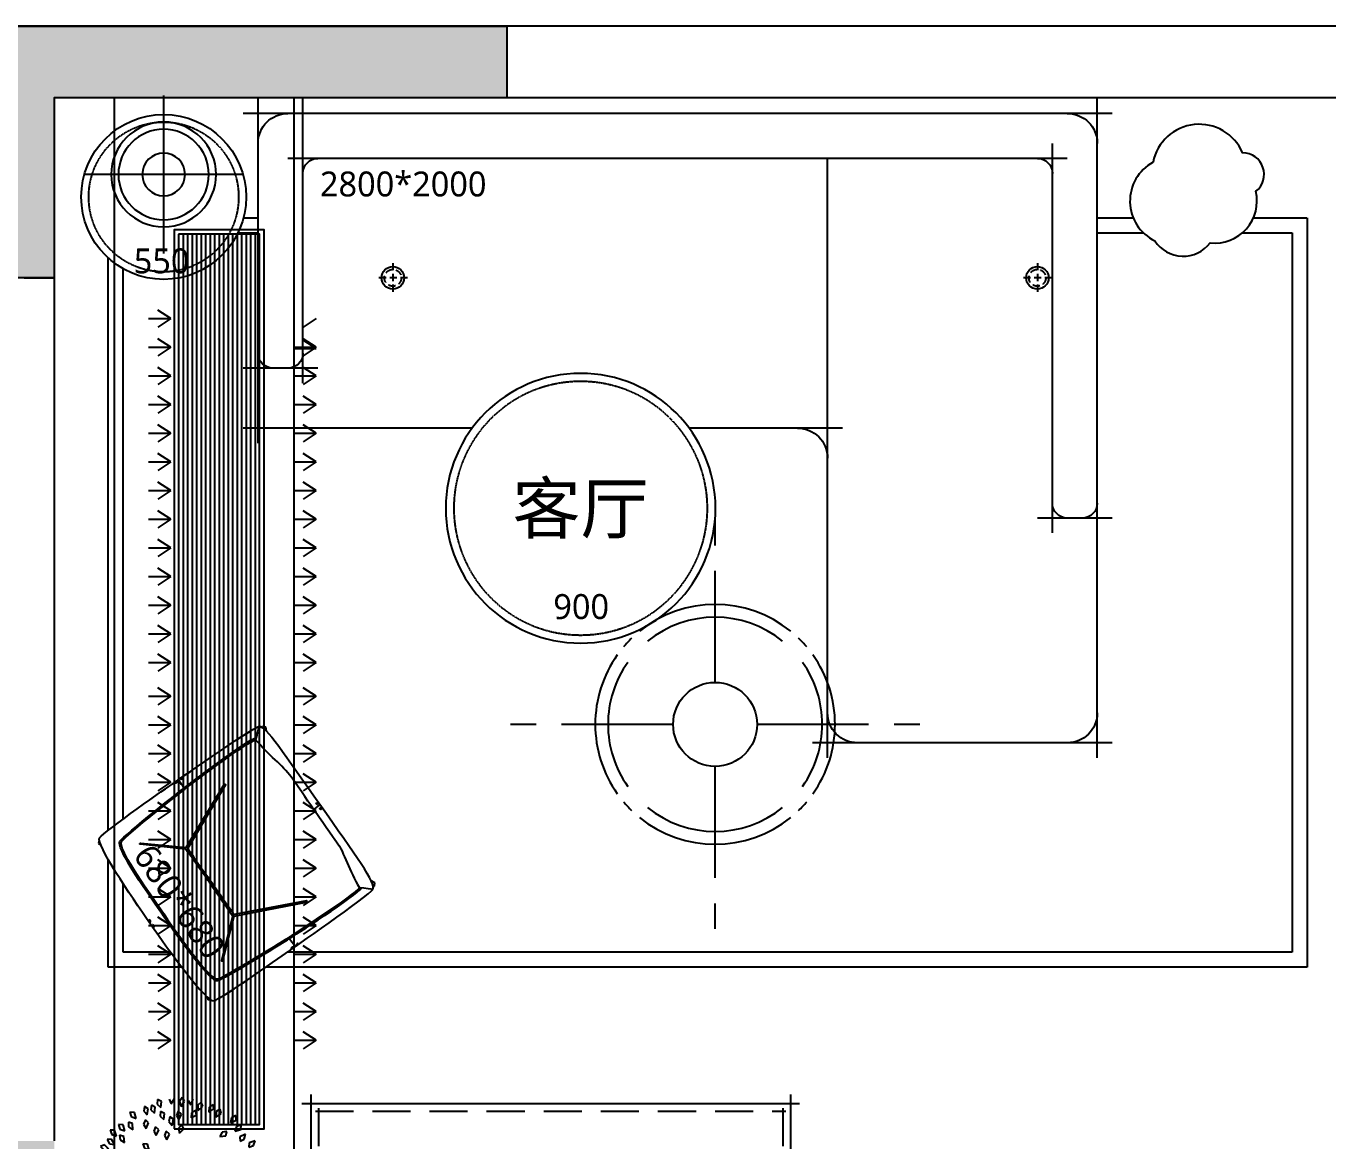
# Model space of a CAD drawing. Header units: millimetres. Extents: x -18923 to 87021, y -73077 to -1985.
# Drawn here: x 38638 to 42981, y -25950 to -22230 of the extents above; entities that cross this region are included whole.
import ezdxf

# ---------------------------------------------------------------- set-up
doc = ezdxf.new("R2010")
doc.units = ezdxf.units.MM
doc.header["$LTSCALE"] = 10
for name, pattern in [('DASH', [0.35, 0.25, -0.1]), ('DASHED', [19.05, 12.7, -6.35]), ('HIDDEN', [9.525, 6.35, -3.175])]:
    doc.linetypes.add(name, pattern=pattern)
for name, color, linetype in [('1结构-填充-剪力墙', 251, 'Continuous'), ('1结构-墙体', 7, 'Continuous'), ('2平面-家具-活动', 133, 'Continuous'), ('2平面-家具-细线', 8, 'Continuous'), ('3天花-吊顶', 133, 'Continuous'), ('3天花-吊顶-细线', 8, 'Continuous'), ('4地面-铺装', 133, 'Continuous'), ('5', 8, 'Continuous'), ('DISEGNO', 7, 'Continuous'), ('平面-文字', 255, 'Continuous'), ('灯具-天+墙', 50, 'Continuous'), ('陈设-植栽', 124, 'Continuous')]:
    doc.layers.add(name, color=color, linetype=linetype)
doc.styles.add('图框－雅黑', font='')
doc.styles.get('图框－雅黑').set_extended_font_data('Microsoft YaHei')

# ---------------------------------------------------------------- blocks, each defined once
blk = doc.blocks.new('A$C11F9675F')
at = {"layer": '灯具-天+墙', "color": 8, "ltscale": 0.9}
for p, q in [((0, 2.798), (0, 3.198)), ((0, 2.798), (0, 3.198)), ((0, 2.798), (0, 3.198)), ((0, 0.656), (0, 2.399)), ((0, 0.656), (0, 2.399)), ((0, 0.656), (0, 2.399)), ((-2.798, 0), (-3.198, 0)), ((-2.798, 0), (-3.198, 0)), ((-0.656, 0), (-2.399, 0)), ((-0.656, 0), (-2.399, 0)), ((-0.656, 0), (-2.399, 0)), ((2.399, 0), (0.656, 0)), ((2.399, 0), (0.656, 0)), ((2.399, 0), (0.656, 0)), ((3.198, 0), (2.798, 0)), ((3.198, 0), (2.798, 0)), ((0, -2.399), (0, -0.656)), ((0, -2.399), (0, -0.656)), ((0, -2.399), (0, -0.656)), ((0, -3.198), (0, -2.798)), ((0, -3.198), (0, -2.798))]:
    blk.add_line(p, q, dxfattribs=at)
blk.add_circle((0, 0), 0.656, dxfattribs=at)
blk.add_circle((0, 0), 0.656, dxfattribs=at)
at = {"layer": '灯具-天+墙', "ltscale": 0.9}
for start, end in [(50.9142, 129.0858), (50.9142, 129.0858), (50.9142, 129.0858), (134.1058, 139.8036), (134.1058, 139.8036), (134.1058, 139.8036), (40.1964, 45.8942), (40.1964, 45.8942), (40.1964, 45.8942), (144.6425, 180), (144.6425, 180), (144.6425, 180), (0, 35.3575), (0, 35.3575), (0, 35.3575), (180, 215.3575), (180, 215.3575), (180, 215.3575), (324.6425, 0), (324.6425, 0), (324.6425, 0), (324.6425, 0), (324.6425, 0), (220.1964, 225.8942), (220.1964, 225.8942), (220.1964, 225.8942), (314.1058, 319.8036), (314.1058, 319.8036), (314.1058, 319.8036), (230.9142, 309.0858), (230.9142, 309.0858), (230.9142, 309.0858)]:
    blk.add_arc((0, 0), 1.874, start, end, dxfattribs=at)
at = {"layer": '灯具-天+墙', "color": 8, "ltscale": 0.9}
for start, end in [(50.9142, 129.0858), (144.6425, 180), (0, 35.3575), (180, 215.3575), (324.6425, 0), (230.9142, 309.0858)]:
    blk.add_arc((0, 0), 1.674, start, end, dxfattribs=at)
blk = doc.blocks.new('sdgsdfg')
at = {"color": 8, "linetype": 'HIDDEN', "ltscale": 0.5}
for p, q in [((2642441.6, -154029.9), (2642441.6, -153899.9)), ((2642376.6, -153964.9), (2642506.6, -153964.9))]:
    blk.add_line(p, q, dxfattribs=at)
blk.add_circle((2642441.6, -153964.9), 50)
blk.add_circle((2642441.6, -153964.9), 37.5, dxfattribs=at)
blk.add_circle((2642441.6, -153964.9), 37.5, dxfattribs=at)
blk = doc.blocks.new('block 1038')
at = {"layer": 'DISEGNO', "color": 250, "lineweight": 35, "true_color": 0x19161a}
blk.add_open_spline([(-275.51, 351.4), (-275.51, 351.28), (-275.72, 351.18), (-275.97, 351.18), (-275.97, 351.18), (-275.97, 351.18), (-275.97, 351.18), (-276.23, 351.18), (-276.44, 351.28), (-276.44, 351.4), (-276.44, 351.4), (-276.44, 351.4), (-276.44, 351.4), (-276.44, 351.52), (-276.23, 351.62), (-275.97, 351.62), (-275.97, 351.62), (-275.97, 351.62), (-275.97, 351.62), (-275.72, 351.62), (-275.51, 351.52), (-275.51, 351.4)], degree=3, knots=[0, 0, 0, 0, 1, 1, 1, 2, 2, 2, 3, 3, 3, 4, 4, 4, 5, 5, 5, 6, 6, 6, 7, 7, 7, 7], dxfattribs=at)
blk = doc.blocks.new('block 1039')
at = {"layer": 'DISEGNO', "color": 250, "lineweight": 35, "true_color": 0x19161a}
blk.add_open_spline([(-272.69, 351.4), (-272.69, 351.28), (-272.9, 351.18), (-273.16, 351.18), (-273.16, 351.18), (-273.16, 351.18), (-273.16, 351.18), (-273.41, 351.18), (-273.62, 351.28), (-273.62, 351.4), (-273.62, 351.4), (-273.62, 351.4), (-273.62, 351.4), (-273.62, 351.52), (-273.41, 351.62), (-273.16, 351.62), (-273.16, 351.62), (-273.16, 351.62), (-273.16, 351.62), (-272.9, 351.62), (-272.69, 351.52), (-272.69, 351.4)], degree=3, knots=[0, 0, 0, 0, 1, 1, 1, 2, 2, 2, 3, 3, 3, 4, 4, 4, 5, 5, 5, 6, 6, 6, 7, 7, 7, 7], dxfattribs=at)
blk = doc.blocks.new('block 1037')
at = {"layer": 'DISEGNO'}
for name in ['block 1038', 'block 1039']:
    blk.add_blockref(name, (0, 0), dxfattribs=at)
blk = doc.blocks.new('PoltronaCarmelP')
for p, q in [((214868.3, 8612.6), (214878.9, 8623.2)), ((214878.9, 8623.2), (214888.5, 8618.5)), ((215721.2, 8623.2), (215711.5, 8618.5)), ((215731.8, 8612.6), (215721.2, 8623.2)), ((214868.6, 8612), (214868.3, 8612.6)), ((215731.5, 8612), (215731.8, 8612.6)), ((214899.3, 7831.4), (214899.3, 7831.4)), ((215700.7, 7831.4), (215700.7, 7831.4)), ((214870.9, 7739.4), (214868.3, 7734)), ((214868.3, 7734), (214878.9, 7723.4)), ((214878.9, 7723.4), (214896.9, 7732)), ((215721.2, 7723.4), (215703.1, 7732)), ((215731.8, 7734), (215721.2, 7723.4)), ((215729.1, 7739.4), (215731.8, 7734))]:
    blk.add_line(p, q)
for points in [[(215302, 8639.7), (215145.3, 8639.7), (214872.7, 8634.6), (214860.7, 8605.5)], [(215298, 8639.7), (215454.7, 8639.7), (215727.3, 8634.6), (215739.3, 8605.5)], [(214860.7, 8605.5), (214848.8, 8576.3), (214850.1, 8209.4), (214850.1, 8209.4)], [(214860.7, 8605.5), (214860.7, 8605.5), (214860.7, 8605.5), (214860.7, 8605.5)], [(215303, 8572.1), (215142.4, 8572.1), (214936.9, 8570.6), (214924.6, 8540.6)], [(215302, 8566.1), (215145.3, 8566.1), (214941.8, 8564.6), (214929.9, 8535.4)], [(215297.1, 8572.1), (215457.7, 8572.1), (215663.2, 8570.6), (215675.4, 8540.6)], [(215298, 8566.1), (215454.7, 8566.1), (215658.2, 8564.6), (215670.2, 8535.4)], [(215739.3, 8605.5), (215739.3, 8605.5), (215739.3, 8605.5), (215739.3, 8605.5)], [(215739.3, 8605.5), (215751.3, 8576.3), (215749.9, 8209.4), (215749.9, 8209.4)], [(214924.6, 8540.6), (214912.3, 8510.8), (214894.1, 8169.7), (214894.1, 8169.7)], [(214929.9, 8535.4), (214917.9, 8506.2), (214900, 8173.4), (214900, 8173.4)], [(214924.6, 8540.6), (214924.6, 8540.6), (214924.6, 8540.6), (214924.6, 8540.6)], [(214929.9, 8535.4), (214929.9, 8535.4), (214929.9, 8535.4), (214929.9, 8535.4)], [(215670.2, 8535.4), (215670.2, 8535.4), (215670.2, 8535.4), (215670.2, 8535.4)], [(215670.2, 8535.4), (215682.2, 8506.2), (215700, 8173.4), (215700, 8173.4)], [(215675.4, 8540.6), (215675.4, 8540.6), (215675.4, 8540.6), (215675.4, 8540.6)], [(215675.4, 8540.6), (215687.7, 8510.8), (215706, 8169.7), (215706, 8169.7)], [(214983.6, 8473.6), (214982.2, 8471.1), (214983.6, 8469.7), (214983.6, 8469.7)], [(214986.6, 8475.2), (214986.6, 8475.2), (214985, 8476.2), (214983.6, 8473.6)], [(214983.6, 8473.6), (214983.6, 8473.6), (214983.6, 8473.6), (214983.6, 8473.6)], [(214983.6, 8469.7), (214983.6, 8469.7), (214983.6, 8469.7), (214983.6, 8469.7)], [(214983.6, 8469.7), (214983.6, 8469.7), (214983.6, 8469.7), (214983.6, 8469.7)], [(214983.6, 8469.7), (214983.6, 8469.7), (214983.6, 8469.7), (214983.6, 8469.7)], [(214986.6, 8475.2), (214986.6, 8475.2), (214986.6, 8475.2), (214986.6, 8475.2)], [(214850.1, 8209.4), (214850.1, 8209.4), (214848.8, 7777.3), (214860.7, 7748.1)], [(214850.1, 8209.4), (214850.1, 8209.4), (214850.1, 8209.4), (214850.1, 8209.4)], [(214900, 8173.6), (214894.8, 8173.4), (214855.5, 8173.2), (214850.1, 8172.9)], [(214853.7, 8192.3), (214852.4, 8192.3), (214851.5, 8190.2), (214851.5, 8187.6)], [(214851.5, 8187.6), (214851.5, 8187.6), (214851.5, 8187.6), (214851.5, 8187.6)], [(214851.5, 8187.6), (214851.5, 8185.1), (214852.4, 8183), (214853.7, 8183)], [(214853.7, 8164.1), (214852.4, 8164.1), (214851.5, 8162), (214851.5, 8159.5)], [(214855.9, 8187.6), (214855.9, 8190.2), (214854.9, 8192.3), (214853.7, 8192.3)], [(214853.7, 8192.3), (214853.7, 8192.3), (214853.7, 8192.3), (214853.7, 8192.3)], [(214853.7, 8183), (214854.9, 8183), (214855.9, 8185.1), (214855.9, 8187.6)], [(214855.9, 8159.5), (214855.9, 8162), (214854.9, 8164.1), (214853.7, 8164.1)], [(214853.7, 8164.1), (214853.7, 8164.1), (214853.7, 8164.1), (214853.7, 8164.1)], [(214855.9, 8187.6), (214855.9, 8187.6), (214855.9, 8187.6), (214855.9, 8187.6)], [(214894.1, 8169.7), (214894.1, 8169.7), (214879.7, 7813.1), (214895, 7786.2)], [(214900, 8173.4), (214900, 8173.4), (214886, 7818.5), (214900.9, 7792.3)], [(214894.1, 8169.7), (214894.1, 8169.7), (214894.1, 8169.7), (214894.1, 8169.7)], [(214900, 8173.4), (214900, 8173.4), (214900, 8173.4), (214900, 8173.4)], [(215700, 8173.4), (215700, 8173.4), (215714, 7818.5), (215699.1, 7792.3)], [(215700, 8173.4), (215700, 8173.4), (215700, 8173.4), (215700, 8173.4)], [(215700.1, 8173.6), (215705.3, 8173.4), (215744.6, 8173.2), (215750, 8172.9)], [(215706, 8169.7), (215706, 8169.7), (215720.4, 7813.1), (215705.1, 7786.2)], [(215706, 8169.7), (215706, 8169.7), (215706, 8169.7), (215706, 8169.7)], [(215749.9, 8209.4), (215749.9, 8209.4), (215751.3, 7777.3), (215739.3, 7748.1)], [(215744.2, 8187.6), (215744.2, 8190.2), (215745.2, 8192.3), (215746.4, 8192.3)], [(215746.4, 8183), (215745.2, 8183), (215744.2, 8185.1), (215744.2, 8187.6)], [(215744.2, 8187.6), (215744.2, 8187.6), (215744.2, 8187.6), (215744.2, 8187.6)], [(215744.2, 8159.5), (215744.2, 8162), (215745.2, 8164.1), (215746.4, 8164.1)], [(215746.4, 8192.3), (215746.4, 8192.3), (215746.4, 8192.3), (215746.4, 8192.3)], [(215746.4, 8192.3), (215747.6, 8192.3), (215748.6, 8190.2), (215748.6, 8187.6)], [(215748.6, 8187.6), (215748.6, 8185.1), (215747.6, 8183), (215746.4, 8183)], [(215746.4, 8164.1), (215746.4, 8164.1), (215746.4, 8164.1), (215746.4, 8164.1)], [(215746.4, 8164.1), (215747.6, 8164.1), (215748.6, 8162), (215748.6, 8159.5)], [(215748.6, 8187.6), (215748.6, 8187.6), (215748.6, 8187.6), (215748.6, 8187.6)], [(215749.9, 8209.4), (215749.9, 8209.4), (215749.9, 8209.4), (215749.9, 8209.4)], [(214851.5, 8159.5), (214851.5, 8159.5), (214851.5, 8159.5), (214851.5, 8159.5)], [(214851.5, 8159.5), (214851.5, 8156.9), (214852.4, 8154.9), (214853.7, 8154.9)], [(214853.7, 8154.9), (214854.9, 8154.9), (214855.9, 8156.9), (214855.9, 8159.5)], [(214855.9, 8159.5), (214855.9, 8159.5), (214855.9, 8159.5), (214855.9, 8159.5)], [(215746.4, 8154.9), (215745.2, 8154.9), (215744.2, 8156.9), (215744.2, 8159.5)], [(215744.2, 8159.5), (215744.2, 8159.5), (215744.2, 8159.5), (215744.2, 8159.5)], [(215748.6, 8159.5), (215748.6, 8156.9), (215747.6, 8154.9), (215746.4, 8154.9)], [(215748.6, 8159.5), (215748.6, 8159.5), (215748.6, 8159.5), (215748.6, 8159.5)], [(214982.8, 8019.8), (214982.8, 8019.8), (214981.7, 8017.6), (214983.5, 8015.8)], [(214982.8, 8019.8), (214982.8, 8019.8), (214982.8, 8019.8), (214982.8, 8019.8)], [(214983.5, 8015.8), (214985.4, 8014), (214987.2, 8016.1), (214987.2, 8016.1)], [(214983.5, 8015.8), (214983.5, 8015.8), (214983.5, 8015.8), (214983.5, 8015.8)], [(214987.2, 8016.1), (214987.2, 8016.1), (214987.2, 8016.1), (214987.2, 8016.1)], [(214861.8, 7749.1), (214861.8, 7749.1), (214883.8, 7772.4), (214900.9, 7792.3)], [(215125.4, 7758.2), (215064.5, 7758.2), (214986.4, 7785.6), (214900.9, 7792.3)], [(215474.6, 7758.2), (215535.6, 7758.2), (215613.6, 7785.6), (215699.1, 7792.3)], [(215738.2, 7749.1), (215738.2, 7749.1), (215716.2, 7772.4), (215699.1, 7792.3)], [(214860.7, 7748.1), (214860.7, 7748.1), (214860.7, 7748.1), (214860.7, 7748.1)], [(214860.7, 7748.1), (214872.7, 7718.9), (215026.7, 7724.5), (215302, 7724.5)], [(215293.5, 7758.7), (215258.3, 7758.7), (215147.6, 7758.2), (215125.4, 7758.2)], [(215125.4, 7758.2), (215125.4, 7758.2), (215125.4, 7758.2), (215125.4, 7758.2)], [(215280, 7732.2), (215280, 7733.5), (215282.1, 7734.5), (215284.7, 7734.5)], [(215284.7, 7730), (215282.1, 7730), (215280, 7731), (215280, 7732.2)], [(215280, 7732.2), (215280, 7732.2), (215280, 7732.2), (215280, 7732.2)], [(215284.7, 7734.5), (215284.7, 7734.5), (215284.7, 7734.5), (215284.7, 7734.5)], [(215284.7, 7734.5), (215287.2, 7734.5), (215289.3, 7733.5), (215289.3, 7732.2)], [(215289.3, 7732.2), (215289.3, 7731), (215287.2, 7730), (215284.7, 7730)], [(215284.7, 7730), (215284.7, 7730), (215284.7, 7730), (215284.7, 7730)], [(215739.3, 7748.1), (215727.3, 7718.9), (215573.4, 7724.5), (215298, 7724.5)], [(215300.2, 7728), (215302, 7734.5), (215299.1, 7758.8), (215299.1, 7758.8)], [(215299.1, 7758.8), (215299.1, 7758.8), (215299.1, 7758.8), (215299.1, 7758.8)], [(215306.5, 7758.7), (215341.7, 7758.7), (215452.5, 7758.2), (215474.6, 7758.2)], [(215308.2, 7732.2), (215308.2, 7733.5), (215310.2, 7734.5), (215312.8, 7734.5)], [(215312.8, 7730), (215310.2, 7730), (215308.2, 7731), (215308.2, 7732.2)], [(215308.2, 7732.2), (215308.2, 7732.2), (215308.2, 7732.2), (215308.2, 7732.2)], [(215312.8, 7734.5), (215312.8, 7734.5), (215312.8, 7734.5), (215312.8, 7734.5)], [(215312.8, 7734.5), (215315.4, 7734.5), (215317.4, 7733.5), (215317.4, 7732.2)], [(215317.4, 7732.2), (215317.4, 7731), (215315.4, 7730), (215312.8, 7730)], [(215312.8, 7730), (215312.8, 7730), (215312.8, 7730), (215312.8, 7730)], [(215474.6, 7758.2), (215474.6, 7758.2), (215474.6, 7758.2), (215474.6, 7758.2)], [(215739.3, 7748.1), (215739.3, 7748.1), (215739.3, 7748.1), (215739.3, 7748.1)]]:
    blk.add_open_spline(points, degree=3)
at = {"color": 8}
for points in [[(214983.6, 8469.7), (214983.6, 8469.7), (215114.6, 8316.6), (215114.6, 8316.6)], [(215117.9, 8324), (215117.9, 8324), (214986.6, 8475.2), (214986.6, 8475.2)], [(215482.1, 8324), (215482.1, 8324), (215613.4, 8475.2), (215613.4, 8475.2)], [(215616.5, 8469.7), (215616.5, 8469.7), (215485.4, 8316.6), (215485.4, 8316.6)], [(215613.4, 8475.2), (215613.4, 8475.2), (215615, 8476.2), (215616.5, 8473.6)], [(215613.4, 8475.2), (215613.4, 8475.2), (215613.4, 8475.2), (215613.4, 8475.2)], [(215616.5, 8473.6), (215616.5, 8473.6), (215616.5, 8473.6), (215616.5, 8473.6)], [(215616.5, 8473.6), (215617.9, 8471.1), (215616.5, 8469.7), (215616.5, 8469.7)], [(215616.5, 8469.7), (215616.5, 8469.7), (215616.5, 8469.7), (215616.5, 8469.7)], [(215616.5, 8469.7), (215616.5, 8469.7), (215616.5, 8469.7), (215616.5, 8469.7)], [(215616.5, 8469.7), (215616.5, 8469.7), (215616.5, 8469.7), (215616.5, 8469.7)], [(215114.6, 8316.6), (215114.6, 8316.6), (214982.8, 8019.8), (214982.8, 8019.8)], [(214987.2, 8016.1), (214987.2, 8016.1), (215121.4, 8313.1), (215121.4, 8313.1)], [(215114.6, 8316.6), (215114.6, 8316.6), (215114.6, 8316.6), (215114.6, 8316.6)], [(215169.1, 8321.3), (215136.8, 8321.3), (215117.9, 8324), (215117.9, 8324)], [(215117.9, 8324), (215117.9, 8324), (215117.9, 8324), (215117.9, 8324)], [(215121.4, 8313.1), (215121.4, 8313.1), (215137.9, 8314), (215169.9, 8314)], [(215121.4, 8313.1), (215121.4, 8313.1), (215121.4, 8313.1), (215121.4, 8313.1)], [(215300, 8320.4), (215280.2, 8320.4), (215202.2, 8321.3), (215169.1, 8321.3)], [(215169.1, 8321.3), (215169.1, 8321.3), (215169.1, 8321.3), (215169.1, 8321.3)], [(215169.9, 8314), (215169.9, 8314), (215169.9, 8314), (215169.9, 8314)], [(215169.9, 8314), (215202.9, 8314), (215280.3, 8313.1), (215300, 8313.1)], [(215300, 8320.4), (215319.8, 8320.4), (215397.9, 8321.3), (215431, 8321.3)], [(215430.1, 8314), (215397.2, 8314), (215319.7, 8313.1), (215300, 8313.1)], [(215478.6, 8313.1), (215478.6, 8313.1), (215462.1, 8314), (215430.1, 8314)], [(215430.1, 8314), (215430.1, 8314), (215430.1, 8314), (215430.1, 8314)], [(215431, 8321.3), (215463.2, 8321.3), (215482.1, 8324), (215482.1, 8324)], [(215431, 8321.3), (215431, 8321.3), (215431, 8321.3), (215431, 8321.3)], [(215612.9, 8016.1), (215612.9, 8016.1), (215478.6, 8313.1), (215478.6, 8313.1)], [(215478.6, 8313.1), (215478.6, 8313.1), (215478.6, 8313.1), (215478.6, 8313.1)], [(215482.1, 8324), (215482.1, 8324), (215482.1, 8324), (215482.1, 8324)], [(215485.4, 8316.6), (215485.4, 8316.6), (215485.4, 8316.6), (215485.4, 8316.6)], [(215485.4, 8316.6), (215485.4, 8316.6), (215617.2, 8019.8), (215617.2, 8019.8)], [(215616.5, 8015.8), (215614.7, 8014), (215612.9, 8016.1), (215612.9, 8016.1)], [(215612.9, 8016.1), (215612.9, 8016.1), (215612.9, 8016.1), (215612.9, 8016.1)], [(215617.2, 8019.8), (215617.2, 8019.8), (215618.3, 8017.6), (215616.5, 8015.8)], [(215616.5, 8015.8), (215616.5, 8015.8), (215616.5, 8015.8), (215616.5, 8015.8)], [(215617.2, 8019.8), (215617.2, 8019.8), (215617.2, 8019.8), (215617.2, 8019.8)]]:
    blk.add_open_spline(points, degree=3, dxfattribs=at)
at = {"ltscale": 300, "xscale": 10, "yscale": 10, "zscale": 10}
blk.add_blockref('block 1037', (218044.4, 5121.2), dxfattribs=at)
blk = doc.blocks.new('A$C24CC7E89')
at = {"layer": '2平面-家具-活动'}
for p, q in [((0, -2150), (0, 50)), ((2650, -900), (2650, 50)), ((2800, -1100), (2800, 50)), ((-50, 0), (2850, 0)), ((150, -1400), (150, -100)), ((100, -150), (2700, -150)), ((900, -2150), (900, -150)), ((2600, -850), (2850, -850)), ((850, -1050), (1361.8, -1050)), ((2085.6, -1050), (2850, -1050)), ((-50, -1350), (200, -1350)), ((-50, -2100), (950, -2100))]:
    blk.add_line(p, q, dxfattribs=at)
blk.add_circle((1723.7, -1317.4), 450, dxfattribs=at)
for centre, radius, start, end in [((100, -100), 100, 90, 180), ((2700, -100), 100, 0, 90), ((200, -200), 50, 90, 180), ((2600, -200), 50, 0, 90), ((2700, -800), 50, 180, 270), ((2750, -800), 50, 270, 0), ((1000, -1150), 100, 90, 180), ((50, -1300), 50, 180, 270), ((100, -1300), 50, 270, 0), ((100, -2000), 100, 180, 270), ((800, -2000), 100, 270, 0)]:
    blk.add_arc(centre, radius, start, end, dxfattribs=at)
at = {"layer": '2平面-家具-细线', "color": 8, "linetype": 'DASH', "ltscale": 0.5}
blk.add_circle((1723.7, -1317.4), 423, dxfattribs=at)
blk = doc.blocks.new('*U722')
for p, q in [((-800, 530), (-800, -30)), ((800, 530), (800, -30)), ((-830, 500), (830, 500)), ((830, 0), (-830, 0))]:
    blk.add_line(p, q)
at = {"color": 8, "linetype": 'DASHED'}
for p, q in [((-775, 485), (-775, 15)), ((775, 485), (775, 15)), ((-785, 475), (785, 475)), ((785, 25), (-785, 25))]:
    blk.add_line(p, q, dxfattribs=at)
blk = doc.blocks.new('df')
at = {"color": 8, "linetype": 'DASH', "ltscale": 400}
for p, q in [((137444.6, 23361.8), (137444.6, 23715.5)), ((137444.6, 23361.8), (137444.6, 23715.5)), ((137267.7, 23538.7), (137621.4, 23538.7))]:
    blk.add_line(p, q, dxfattribs=at)
at = {"ltscale": 300}
for radius in [117.2, 101.1, 47.9]:
    blk.add_circle((137444.6, 23538.7), radius, dxfattribs=at)
at = {"layer": '5', "linetype": 'DASH', "ltscale": 400}
blk.add_line((137267.7, 23538.7), (137621.4, 23538.7), dxfattribs=at)
at = {"layer": '5', "ltscale": 300}
blk.add_circle((137444.6, 23538.7), 101.1, dxfattribs=at)
blk = doc.blocks.new('A$C3EE33120')
for p, q in [((296.6, 694.4), (295, 675.3)), ((312.5, 686.4), (296.6, 694.4)), ((310.1, 661.7), (312.5, 686.4)), ((377.2, 692.5), (372.9, 673.9)), ((391.7, 682.4), (377.2, 692.5)), ((386, 658.3), (391.7, 682.4)), ((431.6, 680.3), (416.6, 668.3)), ((436.7, 663.3), (431.6, 680.3)), ((207.4, 645.4), (189.7, 646.6)), ((189.7, 646.6), (195.7, 628.4)), ((195.7, 628.4), (215, 621.9)), ((215, 621.9), (207.4, 645.4)), ((245.6, 641.1), (227.9, 642)), ((227.9, 642), (234.1, 623.9)), ((253.4, 617.6), (245.6, 641.1)), ((275.1, 664.7), (258.5, 671.1)), ((258.5, 671.1), (258.8, 651.9)), ((258.8, 651.9), (275.2, 639.9)), ((275.2, 639.9), (275.1, 664.7)), ((297.8, 642.7), (294.8, 618.2)), ((295, 675.3), (310.1, 661.7)), ((312.5, 628.7), (297.8, 642.7)), ((310.4, 609.7), (312.5, 628.7)), ((340.5, 665.6), (334.9, 647.3)), ((334.9, 647.3), (346.8, 630.8)), ((354.3, 654.4), (340.5, 665.6)), ((346.8, 630.8), (354.3, 654.4)), ((372.9, 673.9), (386, 658.3)), ((428.1, 651.7), (416, 636.9)), ((416, 636.9), (420.7, 617.1)), ((416.6, 668.3), (417.2, 648)), ((417.2, 648), (436.7, 663.3)), ((420.7, 617.1), (436.6, 636.1)), ((436.6, 636.1), (428.1, 651.7)), ((492.3, 662.3), (478.9, 648.6)), ((478.9, 648.6), (482, 628.5)), ((482, 628.5), (499.5, 646.1)), ((499.5, 646.1), (492.3, 662.3)), ((503.3, 626.7), (500.4, 606.6)), ((520.1, 636), (503.3, 626.7)), ((522.2, 618.4), (520.1, 636)), ((135.2, 602.1), (117.6, 604.4)), ((117.6, 604.4), (122.4, 585.9)), ((122.4, 585.9), (141.1, 578.1)), ((141.1, 578.1), (135.2, 602.1)), ((164.3, 597.4), (146.6, 598.2)), ((146.6, 598.2), (152.9, 580.2)), ((152.9, 580.2), (172.2, 573.9)), ((179.6, 616.4), (162.2, 619.9)), ((162.2, 619.9), (165.8, 601.1)), ((172.2, 573.9), (164.3, 597.4)), ((165.8, 601.1), (184, 592)), ((184, 592), (179.6, 616.4)), ((209.9, 580.8), (192.9, 585.8)), ((192.9, 585.8), (194.8, 566.8)), ((212.1, 556.1), (209.9, 580.8)), ((234.1, 623.9), (253.4, 617.6)), ((257.4, 617), (240.2, 612.7)), ((240.2, 612.7), (251.4, 597.2)), ((251.4, 597.2), (271.8, 596.9)), ((271.8, 596.9), (257.4, 617)), ((294.8, 618.2), (310.4, 609.7)), ((354.8, 579.5), (350.7, 560.8)), ((369.4, 569.5), (354.8, 579.5)), ((374.8, 616.2), (365.3, 599.6)), ((365.3, 599.6), (373.3, 580.9)), ((373.3, 580.9), (385.8, 602.2)), ((385.8, 602.2), (374.8, 616.2)), ((462.5, 614.5), (447.8, 602.2)), ((447.8, 602.2), (448.8, 581.9)), ((448.8, 581.9), (468, 597.6)), ((468, 597.6), (462.5, 614.5)), ((500.4, 606.6), (522.2, 618.4)), ((519, 584.1), (508.5, 566.7)), ((538.1, 586), (519, 584.1)), ((533.1, 569), (538.1, 586)), ((540.4, 617.3), (534.3, 597.9)), ((534.3, 597.9), (557.7, 605.9)), ((558.5, 623.7), (540.4, 617.3)), ((561.8, 584.4), (554.9, 565.2)), ((557.7, 605.9), (558.5, 623.7)), ((580.1, 590), (561.8, 584.4)), ((578.6, 572.3), (580.1, 590)), ((78, 530), (60.4, 519.9)), ((95.6, 522.5), (78, 530)), ((83, 510), (95.6, 522.5)), ((108.2, 567.7), (90.5, 557.6)), ((90.5, 557.6), (113.2, 547.7)), ((125.8, 560.2), (108.2, 567.7)), ((113.2, 547.7), (125.8, 560.2)), ((143, 528.4), (149.8, 510.5)), ((160.7, 528.1), (143, 528.4)), ((169.3, 504.9), (160.7, 528.1)), ((179.6, 556.9), (161.9, 556.1)), ((161.9, 556.1), (169.9, 538.7)), ((169.9, 538.7), (189.7, 534.4)), ((189.7, 534.4), (179.6, 556.9)), ((194.8, 566.8), (212.1, 556.1)), ((283.5, 559), (266.6, 564.7)), ((266.6, 564.7), (267.8, 545.6)), ((267.8, 545.6), (284.8, 534.3)), ((284.8, 534.3), (283.5, 559)), ((350.7, 560.8), (363.9, 545.4)), ((363.9, 545.4), (369.4, 569.5)), ((457.3, 538.6), (442.9, 526.1)), ((442.9, 526.1), (444.3, 505.8)), ((444.3, 505.8), (463.1, 521.9)), ((463.1, 521.9), (457.3, 538.6)), ((508.5, 566.7), (533.1, 569)), ((554.9, 565.2), (578.6, 572.3)), ((571, 550), (559.5, 533.2)), ((559.5, 533.2), (584.2, 534.1)), ((590.1, 550.9), (571, 550)), ((584.2, 534.1), (590.1, 550.9)), ((612.3, 539), (605.2, 519.9)), ((605.2, 519.9), (629, 526.8)), ((630.6, 544.5), (612.3, 539)), ((629, 526.8), (630.6, 544.5)), ((46.4, 472), (27.7, 464.2)), ((63, 462.4), (46.4, 472)), ((75.8, 490.1), (56, 485.4)), ((56, 485.4), (74.9, 469.4)), ((60.4, 519.9), (83, 510)), ((74.9, 469.4), (90.5, 477.8)), ((90.5, 477.8), (75.8, 490.1)), ((107.1, 494.2), (87.9, 487.4)), ((87.9, 487.4), (108.4, 473.6)), ((123, 483.6), (107.1, 494.2)), ((108.4, 473.6), (123, 483.6)), ((134.8, 472.4), (115.7, 465.4)), ((150.9, 462.1), (134.8, 472.4)), ((149.8, 510.5), (169.3, 504.9)), ((198.1, 499.5), (180.3, 498.6)), ((180.3, 498.6), (188.4, 481.2)), ((188.4, 481.2), (208.3, 477)), ((208.3, 477), (198.1, 499.5)), ((266.5, 504.5), (249.4, 509.1)), ((249.4, 509.1), (251.7, 490.1)), ((251.7, 490.1), (269.3, 479.9)), ((269.3, 479.9), (266.5, 504.5)), ((330.8, 470.7), (314.2, 477)), ((314.2, 477), (314.6, 457.9)), ((331, 446), (330.8, 470.7)), ((485.3, 486.8), (478.3, 467.7)), ((478.3, 467.7), (502.1, 474.7)), ((503.7, 492.4), (485.3, 486.8)), ((502.1, 474.7), (503.7, 492.4)), ((581.7, 489.7), (564.1, 479.6)), ((564.1, 479.6), (586.8, 469.7)), ((599.4, 482.2), (581.7, 489.7)), ((586.8, 469.7), (599.4, 482.2)), ((633.9, 489.3), (619.3, 475.2)), ((619.3, 475.2), (643.8, 471.2)), ((652.9, 486.4), (633.9, 489.3)), ((643.8, 471.2), (652.9, 486.4)), ((35.2, 439.3), (17.6, 429.2)), ((17.6, 429.2), (40.3, 419.2)), ((27.7, 464.2), (48.9, 451.5)), ((52.9, 431.8), (35.2, 439.3)), ((40.3, 419.2), (52.9, 431.8)), ((48.9, 451.5), (63, 462.4)), ((115.7, 465.4), (136.4, 451.8)), ((136.4, 451.8), (150.9, 462.1)), ((219.8, 441.6), (200.4, 435.5)), ((200.4, 435.5), (220.4, 420.9)), ((235.4, 430.5), (219.8, 441.6)), ((220.4, 420.9), (235.4, 430.5)), ((314.6, 457.9), (331, 446)), ((554, 449.4), (536.4, 439.3)), ((536.4, 439.3), (559, 429.4)), ((571.6, 441.9), (554, 449.4)), ((559, 429.4), (571.6, 441.9)), ((613.7, 423.8), (600.3, 408.5)), ((632.8, 422.4), (613.7, 423.8)), ((625, 406.4), (632.8, 422.4)), ((639.5, 460.9), (625.3, 446.4)), ((625.3, 446.4), (649.8, 443)), ((658.5, 458.5), (639.5, 460.9)), ((661.9, 435.7), (648.1, 420.8)), ((648.1, 420.8), (672.7, 418)), ((649.8, 443), (658.5, 458.5)), ((680.9, 433.7), (661.9, 435.7)), ((672.7, 418), (680.9, 433.7)), ((17.6, 371.4), (0, 361.3)), ((35.2, 364), (17.6, 371.4)), ((70.5, 414.2), (52.9, 404)), ((52.9, 404), (75.6, 394.1)), ((88.1, 406.7), (70.5, 414.2)), ((75.6, 394.1), (88.1, 406.7)), ((105.8, 376.3), (88.1, 366.3)), ((88.1, 366.3), (110.7, 356.2)), ((113.2, 411.8), (95.6, 401.6)), ((95.6, 401.6), (118.3, 391.7)), ((123.4, 368.7), (105.8, 376.3)), ((110.7, 356.2), (123.4, 368.7)), ((130.8, 404.3), (113.2, 411.8)), ((118.3, 391.7), (130.8, 404.3)), ((145.8, 371.2), (130.7, 357.6)), ((164.6, 367.5), (145.8, 371.2)), ((162.1, 403.8), (151.4, 389.7)), ((151.4, 389.7), (169.8, 384.6)), ((154.9, 352.6), (164.6, 367.5)), ((185.9, 397.1), (162.1, 403.8)), ((169.8, 384.6), (185.9, 397.1)), ((203.1, 396.3), (184.9, 387.3)), ((184.9, 387.3), (206.9, 376)), ((220.2, 387.8), (203.1, 396.3)), ((206.9, 376), (220.2, 387.8)), ((248.8, 399.3), (229.5, 392.9)), ((229.5, 392.9), (249.6, 378.6)), ((264.5, 388.3), (248.8, 399.3)), ((249.6, 378.6), (264.5, 388.3)), ((536.4, 406.7), (518.7, 396.6)), ((518.7, 396.6), (541.4, 386.6)), ((554, 399.2), (536.4, 406.7)), ((541.4, 386.6), (554, 399.2)), ((592.1, 388.8), (577.1, 375.1)), ((577.1, 375.1), (601.4, 370.4)), ((610.9, 385.4), (592.1, 388.8)), ((600.3, 408.5), (625, 406.4)), ((601.4, 370.4), (610.9, 385.4)), ((682, 387), (663.1, 379.6)), ((663.1, 379.6), (684.1, 366.4)), ((0, 361.3), (22.7, 351.4)), ((22.7, 351.4), (35.2, 364)), ((40.2, 344.8), (22.7, 334.5)), ((22.7, 334.5), (45.4, 324.8)), ((36.6, 314.3), (23.8, 298.6)), ((55.8, 313.6), (36.6, 314.3)), ((57.9, 337.4), (40.2, 344.8)), ((45.4, 324.8), (57.9, 337.4)), ((48.5, 297.4), (55.8, 313.6)), ((74.6, 351), (57.1, 340.7)), ((57.1, 340.7), (79.9, 331)), ((92.3, 343.7), (74.6, 351)), ((79.9, 331), (92.3, 343.7)), ((115.6, 321), (98, 310.9)), ((133.3, 313.5), (115.6, 321)), ((120.7, 301), (133.3, 313.5)), ((130.7, 357.6), (154.9, 352.6)), ((196.3, 331.1), (178.6, 321)), ((178.6, 321), (201.3, 311.1)), ((213.9, 323.6), (196.3, 331.1)), ((201.3, 311.1), (213.9, 323.6)), ((241.6, 336.2), (224, 326.1)), ((224, 326.1), (246.7, 316.2)), ((259.3, 328.7), (241.6, 336.2)), ((246.7, 316.2), (259.3, 328.7)), ((565.7, 349.5), (545.7, 346.2)), ((545.7, 346.2), (563.4, 329)), ((563.4, 329), (579.6, 336.4)), ((579.6, 336.4), (565.7, 349.5)), ((617, 358.7), (599.4, 348.5)), ((599.4, 348.5), (622, 338.6)), ((634.6, 351.2), (617, 358.7)), ((622, 338.6), (634.6, 351.2)), ((672.3, 346.3), (653.1, 339.8)), ((653.1, 339.8), (673.4, 325.7)), ((688.2, 335.6), (672.3, 346.3)), ((673.4, 325.7), (688.2, 335.6)), ((29.8, 279.5), (18.3, 262.7)), ((18.3, 262.7), (43, 263.6)), ((23.8, 298.6), (48.5, 297.4)), ((49, 280.3), (29.8, 279.5)), ((43, 263.6), (49, 280.3)), ((70.4, 274.5), (58.5, 258.1)), ((89.6, 274.9), (70.4, 274.5)), ((83.2, 258.3), (89.6, 274.9)), ((98, 310.9), (120.7, 301)), ((135.2, 292.9), (120.7, 278.7)), ((120.7, 278.7), (145.1, 274.7)), ((154.1, 290), (135.2, 292.9)), ((145.1, 274.7), (154.1, 290)), ((219.8, 266.5), (215.4, 246.6)), ((237.2, 274.5), (219.8, 266.5)), ((238, 256.7), (237.2, 274.5)), ((268.1, 263.9), (264.8, 243.9)), ((285.1, 272.8), (268.1, 263.9)), ((286.9, 255.1), (285.1, 272.8)), ((364.4, 300.9), (354.9, 284.3)), ((354.9, 284.3), (363, 265.6)), ((363, 265.6), (375.4, 287)), ((375.4, 287), (364.4, 300.9)), ((627.4, 298), (607.1, 299.9)), ((607.1, 299.9), (619.9, 278.7)), ((619.9, 278.7), (637.4, 281.7)), ((637.4, 281.7), (627.4, 298)), ((657.5, 273.1), (637.3, 271)), ((637.3, 271), (654, 252.7)), ((670.6, 259.1), (657.5, 273.1)), ((677.3, 310.9), (659.7, 300.7)), ((659.7, 300.7), (682.4, 290.8)), ((55.3, 243.8), (42.7, 227.9)), ((42.7, 227.9), (67.5, 227.1)), ((74.5, 243.5), (55.3, 243.8)), ((71.4, 211.1), (58.3, 195.5)), ((58.5, 258.1), (83.2, 258.3)), ((67.5, 227.1), (74.5, 243.5)), ((90.5, 210), (71.4, 211.1)), ((83, 193.9), (90.5, 210)), ((101.1, 241.2), (91.2, 223.4)), ((91.2, 223.4), (115.7, 226.5)), ((120.1, 243.8), (101.1, 241.2)), ((115.7, 226.5), (120.1, 243.8)), ((215.4, 246.6), (238, 256.7)), ((223.6, 224.6), (222.5, 204.3)), ((222.5, 204.3), (243.2, 217.8)), ((239.6, 235.2), (223.6, 224.6)), ((243.2, 217.8), (239.6, 235.2)), ((264.8, 243.9), (286.9, 255.1)), ((279.6, 215.9), (273.4, 196.5)), ((297.7, 222.2), (279.6, 215.9)), ((296.8, 204.4), (297.7, 222.2)), ((630.1, 228.7), (643.8, 208.1)), ((650.4, 227.6), (630.1, 228.7)), ((643.8, 208.1), (661.2, 211.8)), ((661.2, 211.8), (650.4, 227.6)), ((654, 252.7), (670.6, 259.1)), ((65.5, 181.4), (53.3, 165.2)), ((53.3, 165.2), (78.1, 165)), ((58.3, 195.5), (83, 193.9)), ((84.7, 181.5), (65.5, 181.4)), ((78.1, 165), (84.7, 181.5)), ((105.4, 177.4), (97.1, 158.8)), ((97.1, 158.8), (121.3, 164.2)), ((124, 181.7), (105.4, 177.4)), ((121.3, 164.2), (124, 181.7)), ((157.8, 200.9), (149.3, 182.4)), ((149.3, 182.4), (173.5, 187.4)), ((176.5, 204.9), (157.8, 200.9)), ((173.5, 187.4), (176.5, 204.9)), ((280.6, 179.8), (267.6, 165.8)), ((267.6, 165.8), (271.1, 145.8)), ((271.1, 145.8), (288.1, 163.7)), ((273.4, 196.5), (296.8, 204.4)), ((288.1, 163.7), (280.6, 179.8)), ((353.1, 184.9), (342.4, 162.6)), ((342.4, 162.6), (354.5, 149.6)), ((362.6, 166.9), (353.1, 184.9)), ((354.5, 149.6), (362.6, 166.9)), ((410.3, 192.4), (393, 196.7)), ((393, 196.7), (395.8, 177.7)), ((395.8, 177.7), (413.6, 167.9)), ((413.6, 167.9), (410.3, 192.4)), ((532, 184.8), (535.8, 160.3)), ((550, 175.3), (532, 184.8)), ((535.8, 160.3), (553.1, 156.4)), ((553.1, 156.4), (550, 175.3)), ((611.9, 201.1), (624.7, 179.9)), ((632.2, 199.2), (611.9, 201.1)), ((624.7, 179.9), (642.2, 182.9)), ((642.2, 182.9), (632.2, 199.2)), ((97.1, 139.4), (88, 121.2)), ((88, 121.2), (112.4, 125.5)), ((115.9, 142.9), (97.1, 139.4)), ((112.4, 125.5), (115.9, 142.9)), ((159.9, 106.5), (143.4, 96.7)), ((150.3, 132.6), (149.1, 112.3)), ((149.1, 112.3), (169.8, 125.9)), ((166.2, 143.3), (150.3, 132.6)), ((162.6, 88.9), (159.9, 106.5)), ((169.8, 125.9), (166.2, 143.3)), ((226.3, 115.3), (211.7, 102.9)), ((231.9, 98.4), (226.3, 115.3)), ((531.8, 105), (514.1, 103.9)), ((542.2, 82.5), (531.8, 105)), ((572.9, 117.6), (554, 125.2)), ((554, 125.2), (560.2, 101.2)), ((577.8, 99.1), (572.9, 117.6)), ((587.8, 141.9), (598.6, 119.6)), ((607.8, 138.1), (587.8, 141.9)), ((598.6, 119.6), (616.3, 120.9)), ((616.3, 120.9), (607.8, 138.1)), ((143.4, 96.7), (141.1, 76.5)), ((141.1, 76.5), (162.6, 88.9)), ((194.7, 91.1), (180, 78.9)), ((180, 78.9), (180.9, 58.5)), ((180.9, 58.5), (200.1, 74.2)), ((200.1, 74.2), (194.7, 91.1)), ((211.7, 102.9), (212.9, 82.6)), ((212.9, 82.6), (231.9, 98.4)), ((244.8, 67.2), (230, 55.1)), ((230, 55.1), (230.6, 34.8)), ((250, 50.2), (244.8, 67.2)), ((300, 68.6), (286.8, 54.7)), ((286.8, 54.7), (290.2, 34.6)), ((290.2, 34.6), (307.4, 52.4)), ((307.4, 52.4), (300, 68.6)), ((403.6, 78.5), (401.5, 59.5)), ((401.5, 59.5), (416.4, 45.6)), ((419.2, 70.1), (403.6, 78.5)), ((416.4, 45.6), (419.2, 70.1)), ((473.7, 51.4), (456.3, 54.7)), ((456.3, 54.7), (460.1, 35.9)), ((507.6, 66.8), (489.9, 67.9)), ((489.9, 67.9), (496, 49.7)), ((515.2, 43.3), (507.6, 66.8)), ((514.1, 103.9), (522.3, 86.6)), ((522.3, 86.6), (542.2, 82.5)), ((560.2, 101.2), (577.8, 99.1)), ((230.6, 34.8), (250, 50.2)), ((306, 34.8), (294.3, 19.6)), ((294.3, 19.6), (299.7, 0)), ((299.7, 0), (315, 19.5)), ((315, 19.5), (306, 34.8)), ((337.8, 47), (335.3, 28)), ((335.3, 28), (349.8, 13.7)), ((353.2, 38.2), (337.8, 47)), ((349.8, 13.7), (353.2, 38.2)), ((394.2, 43.1), (390.3, 24.3)), ((390.3, 24.3), (403.7, 9)), ((409, 33.2), (394.2, 43.1)), ((403.7, 9), (409, 33.2)), ((436.4, 38.4), (433, 19.5)), ((433, 19.5), (446.8, 4.6)), ((451.5, 28.9), (436.4, 38.4)), ((446.8, 4.6), (451.5, 28.9)), ((460.1, 35.9), (478.4, 27.1)), ((478.4, 27.1), (473.7, 51.4)), ((496, 49.7), (515.2, 43.3))]:
    blk.add_line(p, q)

msp = doc.modelspace()

# ---------------------------------------------------------------- hatches: boundary and pattern name
at = {"layer": '1结构-填充-剪力墙'}
h = msp.add_hatch(color=256, dxfattribs=at)
h.dxf.hatch_style = 1
h.paths.add_polyline_path([(50736.9, -23440), (49761.9, -23440), (49761.9, -23600), (50736.9, -23600)])
h.paths.add_polyline_path([(54226.9, -28495), (54466.9, -28495), (54466.9, -29150), (52846.9, -29150), (52846.9, -28910), (54226.9, -28910)])
h.paths.add_polyline_path([(54956.9, -26320), (56466.9, -26320), (56466.9, -25765), (56706.9, -25765), (56706.9, -26550), (54956.9, -26550)])
h.paths.add_polyline_path([(56466.9, -23200), (52846.9, -23200), (52846.9, -22960), (56706.9, -22960), (56706.9, -23715), (56466.9, -23715)])
h.paths.add_polyline_path([(51336.9, -23440), (52566.9, -23440), (52566.9, -22960), (52846.9, -22960), (52846.9, -23600), (51336.9, -23600)])
h.paths.add_polyline_path([(49761.9, -25015), (50411.9, -25015), (50411.9, -23600), (50636.9, -23600), (50636.9, -25270), (49761.9, -25270)])
h.paths.add_polyline_path([(42211.9, -26350), (46146.9, -26350), (46146.9, -27020), (45911.9, -27020), (45911.9, -26590), (42451.9, -26590), (42211.9, -26590)])
h.paths.add_polyline_path([(38416.9, -28475), (38656.9, -28475), (38656.9, -28910), (40241.9, -28910), (40241.9, -29150), (38416.9, -29150)])
h.paths.add_polyline_path([(38491.9, -25950), (38731.9, -25950), (38731.9, -26350), (40241.9, -26350), (40241.9, -26590), (38491.9, -26590)])
h.paths.add_polyline_path([(38491.9, -22230), (40241.9, -22230), (40241.9, -22470), (38731.9, -22470), (38731.9, -23070), (38491.9, -23070)])
h.paths.add_polyline_path([(50026.9, -28350), (49776.9, -28350), (49776.9, -29150), (50026.9, -29150)])
h.paths.add_polyline_path([(50026.9, -26280), (49776.9, -26280), (49776.9, -26280), (49776.9, -26510), (47396.9, -26510), (47396.9, -26880), (47396.9, -27150), (47636.9, -27150), (47636.9, -26750), (49776.9, -26750), (49776.9, -27280), (50026.9, -27280)])
h.paths.add_polyline_path([(48256.9, -22230), (45911.9, -22230), (45911.9, -22685), (46146.9, -22685), (46146.9, -22485), (48141.9, -22485), (48256.9, -22485)])
h.paths.add_polyline_path([(49161.9, -23440), (48141.9, -23440), (48141.9, -23600), (49161.9, -23600)])

# ---------------------------------------------------------------- linework, layer by layer
at = {"layer": '1结构-墙体'}
for p, q in [((51146.9, -22230), (38491.9, -22230)), ((45911.9, -22470), (38731.9, -22470)), ((38731.9, -22470), (38731.9, -23070)), ((38631.9, -23070), (38731.9, -23070))]:
    msp.add_line(p, q, dxfattribs=at)
msp.add_lwpolyline([(38491.9, -22230), (40241.9, -22230), (40241.9, -22470), (38731.9, -22470), (38731.9, -23070), (38491.9, -23070)], close=True, dxfattribs=at)
at = {"layer": '2平面-家具-活动'}
msp.add_lwpolyline([(42397.8, -22684.6, 0.609058), (42403.7, -22946.6, 0.520567), (42588.8, -22953.2, 0.520567), (42740.8, -22781.5, 0.713326), (42696.8, -22652.8, 0.735933), (42397.8, -22684.6)], format="xyb", dxfattribs=at)
msp.add_circle((39097.2, -22800.3), 275, dxfattribs=at)
at = {"layer": '2平面-家具-细线', "color": 8, "linetype": 'DASH', "ltscale": 0.5}
msp.add_line((38731.9, -23070), (38731.9, -25950), dxfattribs=at)
for points in [[(39363.2, -22870), (39411.9, -22870)], [(42733, -22870), (42911.9, -22870), (42911.9, -25370), (39438.5, -25370)], [(42211.9, -22870), (42332, -22870)], [(39344.8, -22920), (39411.9, -22920)], [(42696.2, -22920), (42861.9, -22920), (42861.9, -25320), (39510.2, -25320)], [(42211.9, -22920), (42365.9, -22920)], [(38911.9, -24913.7), (38911.9, -23003.5)], [(38961.9, -24876), (38961.9, -23039.7)], [(39157.8, -25370), (38911.9, -25370), (38911.9, -25010.1)], [(39120.3, -25320), (38961.9, -25320), (38961.9, -25091.3)]]:
    msp.add_lwpolyline(points, dxfattribs=at)
msp.add_circle((39097.2, -22800.3), 250, dxfattribs=at)
at = {"layer": '3天花-吊顶'}
for p, q in [((38931.9, -22470), (38931.9, -26350)), ((39531.9, -22470), (39531.9, -26350)), ((38731.9, -23070), (38731.9, -25950))]:
    msp.add_line(p, q, dxfattribs=at)
at = {"layer": '3天花-吊顶', "color": 8, "ltscale": 30}
for p, q in [((39161.9, -22925), (39161.9, -25895)), ((39176.9, -22925), (39176.9, -25895)), ((39191.9, -22925), (39191.9, -25895)), ((39206.9, -22925), (39206.9, -25895)), ((39221.9, -22925), (39221.9, -25895)), ((39236.9, -22925), (39236.9, -25895)), ((39251.9, -22925), (39251.9, -25895)), ((39266.9, -22925), (39266.9, -25895)), ((39281.9, -22925), (39281.9, -25895)), ((39296.9, -22925), (39296.9, -25895)), ((39311.9, -22925), (39311.9, -25895)), ((39326.9, -22925), (39326.9, -25895)), ((39341.9, -22925), (39341.9, -25895)), ((39356.9, -22925), (39356.9, -25895)), ((39371.9, -22925), (39371.9, -25895)), ((39386.9, -22925), (39386.9, -25895)), ((39401.9, -22925), (39401.9, -25895))]:
    msp.add_line(p, q, dxfattribs=at)
at = {"layer": '3天花-吊顶', "ltscale": 30}
msp.add_lwpolyline([(39131.9, -25910), (39131.9, -25910), (39431.9, -25910), (39431.9, -22910), (39131.9, -22910), (39131.9, -25910)], dxfattribs=at)
msp.add_lwpolyline([(39146.9, -22925), (39146.9, -25895), (39416.9, -25895), (39416.9, -22925)], close=True, dxfattribs=at)
at = {"layer": '3天花-吊顶-细线'}
for p, q in [((39120.6, -23206), (39077.4, -23177.6)), ((39046.6, -23206), (39120.6, -23206)), ((39120.6, -23206), (39077.4, -23234.5)), ((39605.9, -23206), (39562.7, -23234.5)), ((39120.6, -23301.7), (39077.4, -23273.3)), ((39605.9, -23301.7), (39562.7, -23273.3)), ((39605.9, -23306), (39562.7, -23277.6)), ((39046.6, -23301.7), (39120.6, -23301.7)), ((39120.6, -23301.7), (39077.4, -23330.2)), ((39531.9, -23301.7), (39605.9, -23301.7)), ((39531.9, -23306), (39605.9, -23306)), ((39605.9, -23301.7), (39562.7, -23330.2)), ((39046.6, -23397.4), (39120.6, -23397.4)), ((39120.6, -23397.4), (39077.4, -23368.9)), ((39120.6, -23397.4), (39077.4, -23425.8)), ((39531.9, -23397.4), (39605.9, -23397.4)), ((39605.9, -23397.4), (39562.7, -23368.9)), ((39605.9, -23397.4), (39562.7, -23425.8)), ((39046.6, -23493), (39120.6, -23493)), ((39120.6, -23493), (39077.4, -23464.6)), ((39120.6, -23493), (39077.4, -23521.5)), ((39531.9, -23493), (39605.9, -23493)), ((39605.9, -23493), (39562.7, -23464.6)), ((39605.9, -23493), (39562.7, -23521.5)), ((39120.6, -23588.7), (39077.4, -23560.2)), ((39605.9, -23588.7), (39562.7, -23560.2)), ((39046.6, -23588.7), (39120.6, -23588.7)), ((39120.6, -23588.7), (39077.4, -23617.1)), ((39531.9, -23588.7), (39605.9, -23588.7)), ((39605.9, -23588.7), (39562.7, -23617.1)), ((39120.6, -23684.3), (39077.4, -23655.9)), ((39605.9, -23684.3), (39562.7, -23655.9)), ((39046.6, -23684.3), (39120.6, -23684.3)), ((39120.6, -23684.3), (39077.4, -23712.8)), ((39531.9, -23684.3), (39605.9, -23684.3)), ((39605.9, -23684.3), (39562.7, -23712.8)), ((39120.6, -23780), (39077.4, -23751.5)), ((39605.9, -23780), (39562.7, -23751.5)), ((39046.6, -23780), (39120.6, -23780)), ((39120.6, -23780), (39077.4, -23808.4)), ((39531.9, -23780), (39605.9, -23780)), ((39605.9, -23780), (39562.7, -23808.4)), ((39046.6, -23875.7), (39120.6, -23875.7)), ((39120.6, -23875.7), (39077.4, -23847.2)), ((39120.6, -23875.7), (39077.4, -23904.1)), ((39531.9, -23875.7), (39605.9, -23875.7)), ((39605.9, -23875.7), (39562.7, -23847.2)), ((39605.9, -23875.7), (39562.7, -23904.1)), ((39046.6, -23971.3), (39120.6, -23971.3)), ((39120.6, -23971.3), (39077.4, -23942.9)), ((39120.6, -23971.3), (39077.4, -23999.8)), ((39531.9, -23971.3), (39605.9, -23971.3)), ((39605.9, -23971.3), (39562.7, -23942.9)), ((39605.9, -23971.3), (39562.7, -23999.8)), ((39120.6, -24067), (39077.4, -24038.5)), ((39605.9, -24067), (39562.7, -24038.5)), ((39046.6, -24067), (39120.6, -24067)), ((39120.6, -24067), (39077.4, -24095.4)), ((39531.9, -24067), (39605.9, -24067)), ((39605.9, -24067), (39562.7, -24095.4)), ((39120.6, -24162.6), (39077.4, -24134.2)), ((39605.9, -24162.6), (39562.7, -24134.2)), ((39046.6, -24162.6), (39120.6, -24162.6)), ((39120.6, -24162.6), (39077.4, -24191.1)), ((39531.9, -24162.6), (39605.9, -24162.6)), ((39605.9, -24162.6), (39562.7, -24191.1)), ((39120.6, -24258.3), (39077.4, -24229.8)), ((39605.9, -24258.3), (39562.7, -24229.8)), ((39046.6, -24258.3), (39120.6, -24258.3)), ((39120.6, -24258.3), (39077.4, -24286.7)), ((39531.9, -24258.3), (39605.9, -24258.3)), ((39605.9, -24258.3), (39562.7, -24286.7)), ((39046.6, -24353.9), (39120.6, -24353.9)), ((39120.6, -24353.9), (39077.4, -24325.5)), ((39120.6, -24353.9), (39077.4, -24382.4)), ((39531.9, -24353.9), (39605.9, -24353.9)), ((39605.9, -24353.9), (39562.7, -24325.5)), ((39605.9, -24353.9), (39562.7, -24382.4)), ((39120.6, -24466.1), (39077.4, -24437.6)), ((39605.9, -24466.1), (39562.7, -24437.6)), ((39046.6, -24466.1), (39120.6, -24466.1)), ((39120.6, -24466.1), (39077.4, -24494.5)), ((39531.9, -24466.1), (39605.9, -24466.1)), ((39605.9, -24466.1), (39562.7, -24494.5)), ((39120.6, -24561.7), (39077.4, -24533.3)), ((39605.9, -24561.7), (39562.7, -24533.3)), ((39046.6, -24561.7), (39120.6, -24561.7)), ((39120.6, -24561.7), (39077.4, -24590.2)), ((39531.9, -24561.7), (39605.9, -24561.7)), ((39605.9, -24561.7), (39562.7, -24590.2)), ((39046.6, -24657.4), (39120.6, -24657.4)), ((39120.6, -24657.4), (39077.4, -24628.9)), ((39120.6, -24657.4), (39077.4, -24685.9)), ((39531.9, -24657.4), (39605.9, -24657.4)), ((39605.9, -24657.4), (39562.7, -24628.9)), ((39605.9, -24657.4), (39562.7, -24685.9)), ((39046.6, -24753.1), (39120.6, -24753.1)), ((39120.6, -24753.1), (39077.4, -24724.6)), ((39120.6, -24753.1), (39077.4, -24781.5)), ((39531.9, -24753.1), (39605.9, -24753.1)), ((39605.9, -24753.1), (39562.7, -24724.6)), ((39605.9, -24753.1), (39562.7, -24781.5)), ((39120.6, -24848.7), (39077.4, -24820.3)), ((39605.9, -24848.7), (39562.7, -24820.3)), ((39046.6, -24848.7), (39120.6, -24848.7)), ((39120.6, -24848.7), (39077.4, -24877.2)), ((39531.9, -24848.7), (39605.9, -24848.7)), ((39605.9, -24848.7), (39562.7, -24877.2)), ((39120.6, -24944.4), (39077.4, -24915.9)), ((39605.9, -24944.4), (39562.7, -24915.9)), ((39046.6, -24944.4), (39120.6, -24944.4)), ((39120.6, -24944.4), (39077.4, -24972.8)), ((39531.9, -24944.4), (39605.9, -24944.4)), ((39605.9, -24944.4), (39562.7, -24972.8)), ((39120.6, -25040), (39077.4, -25011.6)), ((39605.9, -25040), (39562.7, -25011.6)), ((39046.6, -25040), (39120.6, -25040)), ((39120.6, -25040), (39077.4, -25068.5)), ((39531.9, -25040), (39605.9, -25040)), ((39605.9, -25040), (39562.7, -25068.5)), ((39046.6, -25135.7), (39120.6, -25135.7)), ((39120.6, -25135.7), (39077.4, -25107.2)), ((39120.6, -25135.7), (39077.4, -25164.1)), ((39531.9, -25135.7), (39605.9, -25135.7)), ((39605.9, -25135.7), (39562.7, -25107.2)), ((39605.9, -25135.7), (39562.7, -25164.1)), ((39046.6, -25231.3), (39120.6, -25231.3)), ((39120.6, -25231.3), (39077.4, -25202.9)), ((39120.6, -25231.3), (39077.4, -25259.8)), ((39531.9, -25231.3), (39605.9, -25231.3)), ((39605.9, -25231.3), (39562.7, -25202.9)), ((39605.9, -25231.3), (39562.7, -25259.8)), ((39120.6, -25327), (39077.4, -25298.5)), ((39605.9, -25327), (39562.7, -25298.5)), ((39046.6, -25327), (39120.6, -25327)), ((39120.6, -25327), (39077.4, -25355.5)), ((39531.9, -25327), (39605.9, -25327)), ((39605.9, -25327), (39562.7, -25355.5)), ((39120.6, -25422.7), (39077.4, -25394.2)), ((39605.9, -25422.7), (39562.7, -25394.2)), ((39046.6, -25422.7), (39120.6, -25422.7)), ((39120.6, -25422.7), (39077.4, -25451.1)), ((39531.9, -25422.7), (39605.9, -25422.7)), ((39605.9, -25422.7), (39562.7, -25451.1)), ((39120.6, -25518.3), (39077.4, -25489.9)), ((39605.9, -25518.3), (39562.7, -25489.9)), ((39046.6, -25518.3), (39120.6, -25518.3)), ((39120.6, -25518.3), (39077.4, -25546.8)), ((39531.9, -25518.3), (39605.9, -25518.3)), ((39605.9, -25518.3), (39562.7, -25546.8)), ((39046.6, -25614), (39120.6, -25614)), ((39120.6, -25614), (39077.4, -25585.5)), ((39120.6, -25614), (39077.4, -25642.4)), ((39531.9, -25614), (39605.9, -25614)), ((39605.9, -25614), (39562.7, -25585.5)), ((39605.9, -25614), (39562.7, -25642.4))]:
    msp.add_line(p, q, dxfattribs=at)
at = {"layer": '4地面-铺装'}
msp.add_line((38731.9, -23070), (38731.9, -25950), dxfattribs=at)

# ---------------------------------------------------------------- block references
at = {"layer": '2平面-家具-活动', "extrusion": (0, 0, -1), "xscale": 1.492663972545415, "yscale": 1.492663972545415, "zscale": -1.492663972720542, "rotation": 270}
msp.add_blockref('df', (-74232.5, 182433.3), dxfattribs=at)
at = {"layer": '2平面-家具-活动', "xscale": -1}
msp.add_blockref('A$C24CC7E89', (42211.9, -22521.5), dxfattribs=at)
at = {"layer": '2平面-家具-活动', "xscale": 0.7555555555873209, "yscale": 0.7555555555873209, "zscale": 0.7555555555847648, "rotation": 125.0000000003826}
msp.add_blockref('PoltronaCarmelP', (137704.1, -154733.7), dxfattribs=at)
at = {"layer": '2平面-家具-活动'}
msp.add_blockref('*U722', (40388.2, -26325.2), dxfattribs=at)
at = {"layer": '灯具-天+墙', "color": 133, "xscale": 0.7500000000163712, "yscale": 0.7500000000163712, "zscale": 0.7500000000163712, "rotation": 180}
for p in [(2021693.1, -138543.7), (2023843.1, -138543.7)]:
    msp.add_blockref('sdgsdfg', p, dxfattribs=at)
at = {"layer": '灯具-天+墙', "xscale": 213.4851062978512, "yscale": 213.4851062978512, "zscale": 213.4851062978512}
msp.add_blockref('A$C11F9675F', (40936.9, -24560), dxfattribs=at)
at = {"layer": '陈设-植栽', "color": 8, "linetype": 'ByBlock', "xscale": 0.8333333333721384, "yscale": 0.8333333333284827, "zscale": 0.8333333333333334, "rotation": 90}
msp.add_blockref('A$C3EE33120', (39438.4, -26378.9), dxfattribs=at)

# ---------------------------------------------------------------- texts
at = {"layer": '平面-文字', "color": 8, "style": '图框－雅黑'}
for s, p in [('2800*2000', (39618.5, -22798.6)), ('550', (38997.3, -23055.1)), ('900', (40397.1, -24208.6))]:
    msp.add_text(s, height=83.2, dxfattribs=at).set_placement(p)
at = {"layer": '平面-文字', "style": '图框－雅黑'}
msp.add_text('客厅', height=166.4, dxfattribs=at).set_placement((40260.8, -23922.3))
at = {"layer": '平面-文字', "color": 8, "style": '图框－雅黑'}
msp.add_text('680*680', height=83.2, rotation=305, dxfattribs=at).set_placement((38992.8, -24998))

doc.saveas('drawing.dxf')
